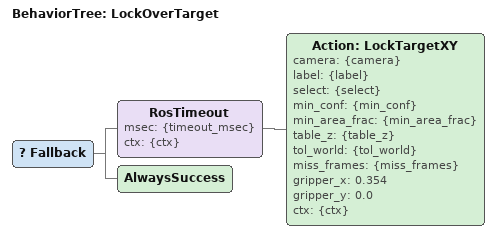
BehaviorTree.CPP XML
<root BTCPP_format="4">
    <BehaviorTree ID="LockOverTarget">
        <Fallback>
            <RosTimeout msec="{timeout_msec}" ctx="{ctx}">
                <Action ID="LockTargetXY"
                        camera="{camera}"
                        label="{label}"
                        select="{select}"
                        min_conf="{min_conf}"
                        min_area_frac="{min_area_frac}"
                        table_z="{table_z}"
                        tol_world="{tol_world}"
                        miss_frames="{miss_frames}"
                        gripper_x="0.354"
                        gripper_y="0.0"
                        ctx="{ctx}"/>
            </RosTimeout>
            <AlwaysSuccess/>
        </Fallback>
    </BehaviorTree>
</root>
